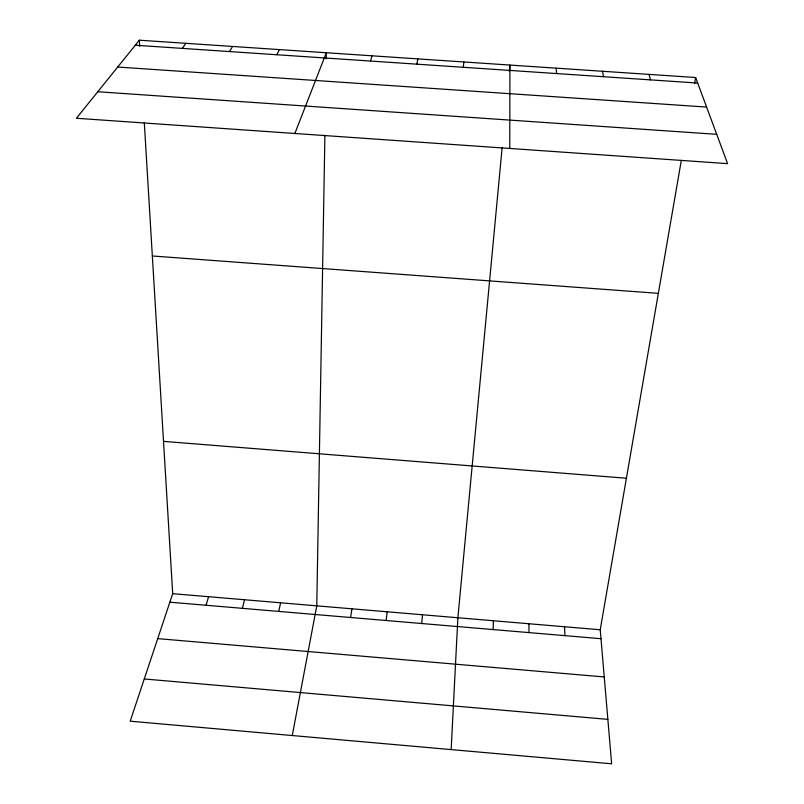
<?xml version="1.0" encoding="UTF-8"?>
<svg xmlns="http://www.w3.org/2000/svg" width="804" height="804" viewBox="0 0 804 804"><rect width="100%" height="100%" fill="white"/><g stroke="black" fill="none" stroke-linecap="round" stroke-linejoin="round"><path stroke-width="1.21" d="M509.766 148.449L509.917 65.064L509.344 71.184M324.896 135.293L316.776 605.844L292.264 735.529M326.213 58.863L326.323 52.742L294.857 133.474M493.194 629.562L493.344 620.748M451.155 749.599L457.878 617.753L502.138 147.635M421.738 623.522L422.482 614.769M463.305 67.285L463.818 61.968M386.131 620.507L387.176 611.784M350.594 617.492L351.941 608.809M144.308 122.71L172.699 593.684L130.198 721.188L611.643 763.8L600.226 629.763L681.32 160.358M694.576 83.646L695.631 77.516L139.343 40.2L76.41 118.258L727.59 163.634L695.631 77.516M416.834 64.159L417.859 58.883M278.697 611.402L280.636 602.789M242.336 608.326L244.577 599.754M370.503 61.044L372.021 55.808M206.055 605.261L208.598 596.709M276.837 54.742L279.37 49.597M229.512 51.567L232.557 46.451M182.327 48.391L185.885 43.326M135.283 45.225L697.681 83.053M117.706 67.033L706.595 107.063M97.776 91.746L716.716 134.328M152.348 255.984L658.345 293.349M163.513 441.376L626.396 478.239M172.699 593.684L600.226 629.763M169.865 602.196L600.98 638.698M157.715 638.617L604.246 676.948M144.268 678.968L607.854 719.369M648.999 74.39L650.536 79.877M602.508 71.275L603.523 76.712M556.147 68.159L556.649 73.566M139.343 40.2L139.705 46.32M564.519 626.748L564.971 635.642M528.891 623.743L529.042 632.607"/></g></svg>
